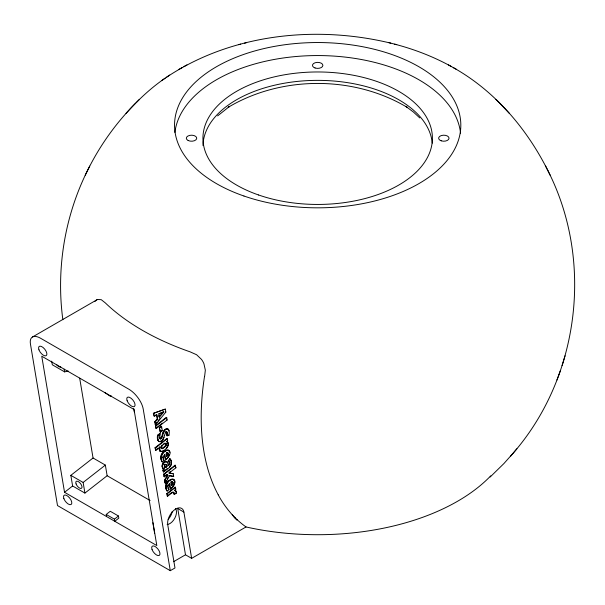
<?xml version="1.0" encoding="UTF-8"?>
<svg xmlns="http://www.w3.org/2000/svg" width="605" height="605" viewBox="0 0 605 605"><rect width="100%" height="100%" fill="white"/><g stroke="black" fill="none" stroke-linecap="round" stroke-linejoin="round"><path stroke-width="0.91" d="M166.042 454.695L166.322 456.374L167.54 454.899L167.57 452.752M166.942 452.835L166.178 453.258L166.738 456.609L167.948 455.134L168.213 453.576L167.978 452.986L166.534 452.601L167.547 452.744M170.912 483.773L171.192 485.444L172.41 483.977L172.44 481.822L171.041 482.336L171.608 485.679L172.818 484.212L173.075 482.646L172.009 481.58L170.633 482.094M166.133 443.405L164.923 443.405L162.511 445.28L161.444 447.08L161.709 448.555L162.261 448.691L165.982 445.787L166.133 443.405L165.725 443.17L165.951 444.683L164.855 446.445L162.692 448.139L161.301 448.32L161.709 448.555M171.374 464.224L171.003 461.494L171.412 461.728C172.47 466.795 166.609 469.374 163.547 471.983L162.858 470.085L163.902 468.678L162.692 468.217C161.006 465.623 163.108 461.781 165.997 461.312L167.524 462.538L168.319 465.578C170.27 464.602 170.065 461.728 168.296 460.715L169.695 458.726L170.935 460.118L171.412 461.728M165.604 460.019L164.658 454.385L162.957 457.161L164.121 460.617L162.367 461.993L161.958 461.751C155.341 448.086 179.851 445.968 165.604 460.019L164.386 454.952M162.367 461.993C158.956 457.592 163.433 449.742 168.765 450.362M170.474 489.097L169.529 483.455L167.827 486.231L168.992 489.695L167.237 491.063L166.829 490.829C160.212 477.163 184.722 475.046 170.474 489.097L169.249 484.023M167.237 491.063C163.826 486.662 168.303 478.82 173.635 479.432M163.547 471.983L163.267 470.319L164.318 468.973L163.1 468.452C161.414 465.865 163.516 462.023 166.405 461.555L165.997 461.312M166.768 431.826L166.36 431.592L167.063 435.834L167.252 432.643L166.375 431.826C163.441 434.322 164.953 440.327 160.393 441.673C157.103 441.945 157.058 437.476 157.587 435.192L159.728 433.52L160.136 433.755L159.818 437.884L160.726 438.912C163.736 436.439 162.382 428.885 167.88 429.021C162.238 427.788 163.214 436.296 160.317 438.678L159.41 437.642L159.818 437.884M158.782 441.295L157.882 439.177L157.996 435.426L160.136 433.755M167.782 442.217L166.889 441.718C171.48 444.925 163.509 453.879 159.591 450.702L159.244 449.061L159.962 446.596M160.522 451.466L160 450.937C159.054 445.885 162.48 445.802 155.803 450.4L154.993 447.783L166.95 438.443L167.683 440.614L166.662 441.794L167.305 441.952M168.334 443.42L167.925 443.185L168.281 445.023M167.063 435.834L168.984 435.214C169.271 433.142 169.892 429.86 167.472 428.786M159.365 436.016L159.728 433.52M204.634 376.318L205.337 370.154L203.946 363.794A15.995 13.439 57.2 0 0 201.473 359.378L196.587 354.734L190.053 351.823A247.793 143.06 0 0 1 105.278 302.871L101.269 299.702L97.692 299.46A15.995 8.213 85.8 0 0 95.31 301.071L94.977 301.487M234.498 517.388L232.252 514.779M490.738 475.855A197.873 114.239 0 0 1 246.764 527.121L246.031 526.955A263.735 152.271 -60 0 1 237.183 519.74L234.279 517.139M513.842 452.381C579.681 376.151 593.671 260.437 547.926 170.701M168.319 465.578L167.91 465.336L169.332 463.362L168.296 460.715M562.098 365.601L565.085 355.778M556.948 380.016L558.695 375.289M558.725 375.168L560.487 370.411M87.43 170.701C64.652 216.446 56.038 269.051 62.852 319.69M162.511 445.28L162.095 445.046L161.384 445.961L161.58 446.634M87.536 170.512C99.802 145.563 116.236 122.671 135.845 102.971M85.222 175.178L89.721 166.08M168.893 455.731L168.417 456.609L168.825 456.851M169.884 473.019L173.234 473.738L173.68 476.422L169.498 475.764L165.415 483.123L165.006 482.888L166.367 480.43M167.275 478.797L168.182 477.163M165.006 482.888L164.545 480.136L167.487 474.986L167.895 475.22L164.953 480.37L165.415 483.123M164.711 465.109L164.59 467.272L164.182 467.037L165.619 467.544L167.003 466.606L166.201 464.436L164.303 464.874M168.704 460.95L170.103 458.968M155.621 424.627L155.182 422.018L157.625 419.167L156.929 415L154.207 416.187L153.36 413.344L165.346 409.101L165.846 412.065L155.621 424.627L155.205 424.392L156.914 422.298M158.049 420.906L160.317 418.108M490.171 477.005L503.95 463.506L513.494 452.782M510.529 456.299L516.859 448.797M159.463 417.079L158.964 414.1L163.91 411.907L159.463 417.079L159.054 416.845L163.501 411.672L158.555 413.865M155.205 424.392L154.767 421.783L157.217 418.932L156.521 414.765L154.472 415.658M126.059 113.324L129.19 109.944M129.583 109.497C140.368 97.874 152.127 87.052 165.256 78.121M173.499 492.341L171.835 492.924L167.608 496.221L167.199 495.987L166.798 493.604L175.102 487.116L175.813 489.158C172.312 491.26 177.386 490.284 176.554 492.969L174.399 494.451L173.09 492.099L174.043 492.78L174.399 494.451M111.471 396.033L110.034 396.078L104.945 392.63M136.352 102.487L139.468 99.349M217.618 115.888L229.575 106.382L228.221 107.304C281.59 75.489 353.766 75.489 407.142 107.304L405.781 106.382L413.306 111.94L419.779 117.93M93.049 458L105.353 465.101L107.138 475.734L84.919 493.083L72.615 485.981L70.838 475.348L93.049 458L79.686 378.185M64.538 492.288L41.753 356.209L134.03 409.479L156.816 545.559L64.538 492.288L72.615 485.981M155.447 425.829L166.307 417.352L166.723 417.586L167.124 420.014L156.264 428.491L155.447 425.829L156.264 428.491M84.919 493.083L83.142 482.45L105.353 465.101M155.856 426.071L166.723 417.586M155.856 428.257L162.374 423.167M159.327 427.712L161.18 426.26L161.595 426.502L162.299 430.7L160.438 432.152L159.327 427.712L160.438 432.152M159.735 427.954L161.595 426.502M160.03 431.917L161.883 430.465L162.299 430.7M155.803 450.4L155.402 448.018L167.358 438.678M155.394 450.165L158.087 448.063M165.029 467.582L164.62 467.347L166.587 466.372L165.785 464.201M106.223 514.432L110.261 511.278L118.459 516.012L118.814 518.137L114.776 521.291L114.421 519.166L106.223 514.432L106.578 516.557M163.138 471.749L167.29 468.504M163.947 476.589L166.534 474.57L166.942 474.804L164.356 476.823L163.547 474.207L175.11 465.177L175.919 467.801L168.863 473.208L173.234 473.738M164.356 476.823L163.963 474.441L175.518 465.411M114.421 519.166L118.459 516.012M167.608 496.221L167.207 493.839L175.511 487.35M168.606 494.89L171.427 492.689L172.75 492.387M169.082 472.505L170.353 471.59M166.534 77.243C231.602 33.888 315.734 25.047 390.777 43.144M162.042 80.336L169.657 75.088M173.99 494.209L176.146 492.735L176.554 492.969M32.526 336.97L96.861 299.823M237.183 519.74L236.737 519.997L231.806 514.258A255.681 147.612 -60 0 1 220.197 498.376L218.201 494.837M173.59 561.674L185.485 554.8L191.641 558.355L246.031 526.955M170.285 570.681L143.211 409.025A17.401 8.152 52 0 0 128.774 389.159L40.596 338.255A17.401 8.152 52 0 0 30.431 343.912L57.505 505.568L170.285 570.681L174.981 567.974L167.736 524.724A11.601 6.7 -60 0 1 174.391 509.909A11.601 6.7 -60 0 1 183.89 512.102L191.641 558.355M178.997 69.31L182.105 67.594M183.92 66.565L186.922 64.909M153.36 413.344L165.346 409.101M238.62 44.672L240.677 44.157M51.712 361.147L52.325 364.785L64.622 371.886L68.199 370.986M244.579 43.144L246.485 42.66M160.113 451.224L162.208 451.466M158.843 441.378L160.393 441.673M394.679 44.157C414.402 49.292 433.588 56.704 451.436 66.565M388.871 42.66L396.744 44.672M175.805 490.935L174.8 490.466L175.208 490.708M166.534 474.57L167.895 475.22M453.251 67.594C496.176 91.612 529.035 131.179 550.134 175.178M448.434 64.909L456.359 69.31M165.437 411.823L165.846 412.065M166.715 419.779L167.124 420.014M156.521 414.765L156.929 415M157.217 418.932L157.625 419.167M168.334 429.308L167.925 429.066L168.772 430.987M166.942 428.688L167.351 428.922M168.296 429.527L168.704 429.769M154.767 421.783L155.182 422.018M166.36 428.779L166.768 429.021M168.576 430.17L168.984 430.405M165.725 429.058L166.133 429.3M165.029 429.527L165.445 429.769M164.326 430.17L164.734 430.405M166.662 431.857L167.071 432.091M166.375 431.826L165.505 431.841L165.914 432.076M166.836 432.409L167.252 432.643M163.743 430.889L164.159 431.123M164.991 432.409L165.399 432.643M166.897 433.687L167.305 433.929M163.274 431.675L163.683 431.909M168.576 434.98L168.984 435.214M162.881 432.507L163.297 432.741M162.556 433.505L162.964 433.74M164.136 435.35L164.545 435.592M162.246 434.783L162.654 435.018M163.63 437.271L164.038 437.513M161.762 436.833L162.17 437.067M167.275 440.38L167.683 440.614M157.587 435.192L157.996 435.426M161.369 437.763L161.777 438.005M163.448 438.927L163.04 438.693L162.299 439.774L162.707 440.009M161.127 438.111L161.543 438.353M157.421 436.144L157.837 436.386M160.839 438.398L161.248 438.633M168.129 442.709L167.373 441.983M159.599 438.292L160.007 438.527M160.317 438.678L160.726 438.912M157.353 437.09L157.761 437.324M159.901 438.64L160.31 438.875M167.971 443.972L168.387 444.206M161.754 440.924L160.635 441.158L161.051 441.393M157.474 438.943L157.882 439.177M165.982 443.836L166.39 444.07M164.515 443.17L164.923 443.405M157.686 439.835L158.094 440.077M165.951 444.683L166.36 444.925M168.016 445.862L167.608 445.628L167.192 446.498L167.6 446.732M157.981 440.546L158.397 440.78M165.8 445.114L166.216 445.356M159.387 441.506L159.796 441.741M163.887 444.093L163.229 444.047L163.637 444.282M165.573 445.552L165.982 445.787M166.632 447.367L167.04 447.602M164.855 446.445L165.271 446.679M165.944 448.214L166.352 448.449M161.384 445.961L161.792 446.195M163.804 447.382L164.212 447.617M167.759 449.908L168.167 450.15M168.356 450.128L169.241 450.793M167.048 449.923L167.456 450.158M168.833 450.551L169.597 451.436M161.036 446.838L161.444 447.08M162.692 448.139L163.1 448.373M166.246 450.165L166.655 450.4M169.816 452.298L169.181 451.201M161.853 448.449L162.261 448.691M164.59 450.075L162.919 450.702L163.335 450.944M165.346 450.634L165.755 450.869M159.576 447.443L159.985 447.677M167.139 452.51L167.978 452.986M159.334 448.26L159.75 448.502M164.348 451.338L164.757 451.572M167.797 453.334L168.213 453.576M159.244 449.061L159.66 449.303M169.234 454.824L169.642 455.058M167.797 454.105L168.205 454.34M163.403 452.154L163.811 452.396M159.304 449.848L159.712 450.082M167.54 454.899L167.948 455.134M154.993 447.783L155.402 448.018M159.591 450.702L160 450.937M160.854 451.406L161.263 451.64M162.601 453.039L163.01 453.274M167.048 455.671L167.456 455.905M161.936 453.977L162.344 454.211M167.827 457.44L168.235 457.675M169.695 458.726L170.565 459.482M170.935 460.118L170.149 459.248M161.414 454.975L161.822 455.21M167.116 458.212L167.524 458.446M170.807 460.632L171.215 460.866M166.292 458.93L166.7 459.165M161.036 456.004L161.444 456.238M162.957 457.161L162.548 456.919L162.972 458.166M171.102 462.356L171.51 462.591M160.817 457.04L161.232 457.274M168.969 461.683L169.377 461.925M171.086 463.188L171.495 463.422M169.309 462.712L169.718 462.946M160.764 458.083L161.172 458.325M162.972 459.301L163.38 459.535M166.829 461.698L166.42 461.464L167.207 462.031M169.332 463.362L169.74 463.604M165.498 461.358L165.914 461.592M167.524 462.538L166.791 461.789M163.713 460.382L164.121 460.617M160.854 459.135L161.27 459.377M171.139 464.995L170.731 464.761L170.383 465.487L170.799 465.729M175.919 467.801L175.11 465.177M164.938 461.592L165.354 461.827M169.166 463.974L169.574 464.209M164.31 462.008L164.726 462.25M168.81 464.542L169.226 464.776M161.301 460.76L161.709 460.995M163.728 462.522L164.136 462.757M168.273 465.056L168.689 465.29M169.929 466.175L170.338 466.417M166.148 464.648L166.556 464.882M163.221 463.067L163.637 463.301M169.355 466.826L169.771 467.06M164.711 464.474L165.12 464.708M166.405 465.472L166.814 465.706M162.813 463.642L163.221 463.876M166.587 466.372L167.003 466.606M162.488 464.254L162.896 464.489M162.253 464.882L162.662 465.116M165.906 466.909L166.314 467.143M162.117 465.51L162.526 465.752M165.21 467.31L165.619 467.544M162.079 466.145L162.488 466.379M162.14 466.773L162.548 467.007M162.359 467.642L162.768 467.884M163.902 468.678L164.318 468.973M162.692 468.217L163.1 468.452M163.184 468.542L163.6 468.777M162.858 470.085L163.267 470.319M173.68 476.422L169.09 475.53L169.498 475.764M172.622 478.986L173.038 479.22M173.227 479.198L174.111 479.863M163.547 474.207L163.963 474.441M171.918 478.994L172.327 479.236M173.703 479.629L174.459 480.514M171.109 479.236L171.525 479.478M174.686 481.368L174.051 480.272M174.361 482.056L174.769 482.298M170.209 479.712L170.625 479.946M172.009 481.58L172.849 482.056M169.218 480.408L169.627 480.642M171.404 481.671L171.812 481.905M172.667 482.412L173.075 482.646M174.104 483.894L174.512 484.129M172.667 483.183L173.075 483.418M168.273 481.232L168.682 481.467M172.41 483.977L172.818 484.212M174.172 485.044L173.756 484.802L173.287 485.686L173.696 485.921M164.545 480.136L164.953 480.37M167.472 482.109L167.88 482.344M171.918 484.741L172.327 484.976M166.806 483.047L167.214 483.282M172.697 486.511L173.106 486.745M175.813 489.158L175.102 487.116M166.284 484.045L166.693 484.28M171.986 487.282L172.395 487.517M167.706 484.998L168.122 485.24M165.906 485.074L166.314 485.316M171.162 488.001L171.57 488.235M167.827 486.231L167.419 485.996L167.842 487.237M175.389 490.7L176.244 491.411M176.486 492.115L175.836 491.177M165.687 486.117L166.095 486.352M167.835 488.379L168.25 488.613M165.626 487.161L166.042 487.396M168.583 489.46L168.992 489.695M172.735 492.062L173.151 492.304M173.635 492.538L174.043 492.78M165.725 488.212L166.141 488.447M173.945 493.453L174.353 493.688M166.163 489.831L166.579 490.065M166.798 493.604L167.207 493.839M183.89 512.102L177.741 508.555L185.485 554.8M107.138 475.734L150.1 500.539M70.838 475.348L83.142 482.45M158.366 441.06L159.251 441.612M495.888 99.349L499.004 102.487M499.511 102.971L509.297 113.324M545.634 166.08L547.82 170.512M234.914 517.525L235.148 518.152M161.18 426.26L161.467 427.947M158.805 415.355L159.054 416.845M153.768 413.578L154.207 416.187M133.735 408.504L134.348 412.141M152.861 522.705L154.638 533.338M64.168 369.156L64.622 371.886M202.962 145.45A114.738 66.24 0 0 1 315.674 80.374A114.738 66.24 0 0 1 432.257 143.135M174.883 132.442A143.143 82.643 0 0 1 318.306 55.562A143.143 82.643 0 0 1 460.549 133.161M175.45 508.555A9.423 5.445 -60 0 1 174.883 518.024A9.423 5.445 -60 0 1 167.146 524.527M172.236 511.475A9.423 5.445 -60 0 1 168.145 519.347M60.742 366.88A4.348 2.034 52 0 1 56.394 364.369M218.231 494.799A247.853 143.098 -60 0 1 204.535 376.348M258.585 194.984A114.738 66.24 0 0 0 432.393 139.362A114.738 66.24 0 0 0 262.056 80.268A114.738 66.24 0 0 0 258.585 194.984M243.951 196.02A143.143 82.643 0 0 0 460.798 126.626A143.143 82.643 0 0 0 248.284 52.9A143.143 82.643 0 0 0 243.951 196.02M441.219 140.814A5.218 3.017 0 0 0 449.046 138.205A5.218 3.017 0 0 0 441.219 135.596A5.218 3.017 0 0 0 441.219 140.814M188.147 140.504A5.218 3.017 0 0 0 196.663 138.749A5.218 3.017 0 0 0 189.781 135.369A5.218 3.017 0 0 0 188.147 140.504M315.069 67.987A5.218 3.017 0 0 0 322.896 65.378A5.218 3.017 0 0 0 315.069 62.769A5.218 3.017 0 0 0 315.069 67.987M38.954 349.826A5.8 2.715 52 0 0 46.139 355.695A5.8 2.715 52 0 0 43.106 347.52A5.8 2.715 52 0 0 38.954 349.826M127.133 400.737A5.8 2.715 52 0 0 134.31 406.598A5.8 2.715 52 0 0 131.285 398.423A5.8 2.715 52 0 0 127.133 400.737M63.88 498.664A5.8 2.715 52 0 0 71.065 504.532A5.8 2.715 52 0 0 68.032 496.357A5.8 2.715 52 0 0 63.88 498.664M152.059 549.574A5.8 2.715 52 0 0 159.236 555.435A5.8 2.715 52 0 0 156.203 547.26A5.8 2.715 52 0 0 152.059 549.574M76.071 483.917A4.348 2.034 52 0 0 81.456 488.318A4.348 2.034 52 0 0 79.187 482.185A4.348 2.034 52 0 0 76.071 483.917"/></g></svg>
